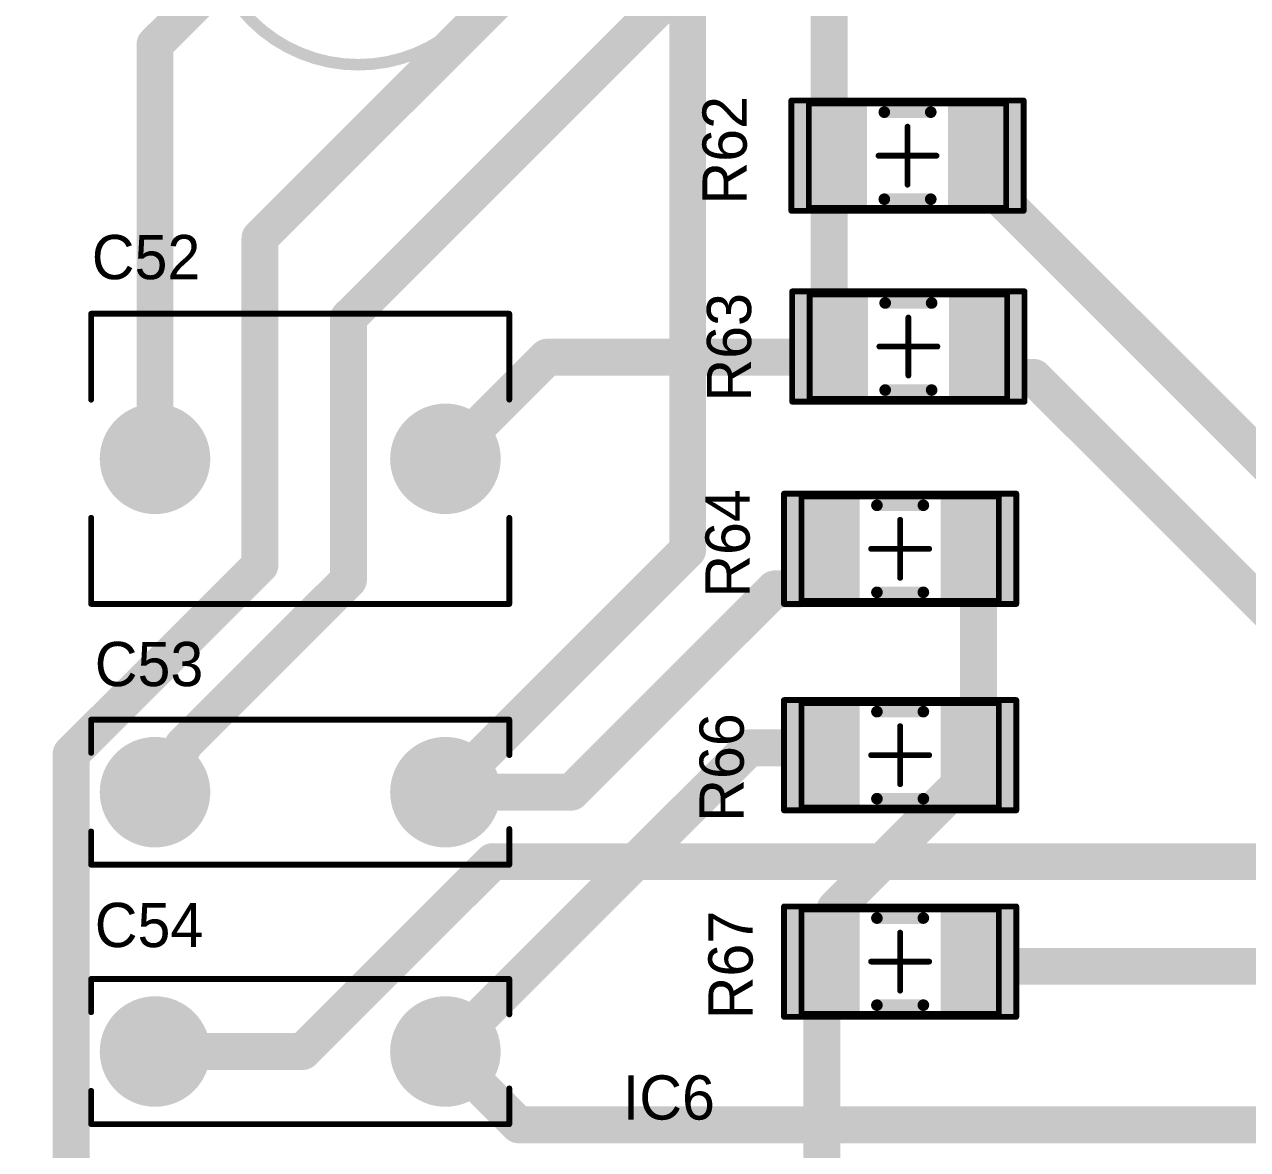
# Model space of a CAD drawing. Header units: millimetres. Extents: x 44 to 108.8, y 43.1 to 119.5.
# Drawn here: x 75.98 to 97.04, y 83.33 to 102.71 of the extents above; entities that cross this region are included whole.
import ezdxf

# ---------------------------------------------------------------- set-up
doc = ezdxf.new("R2010")
doc.units = ezdxf.units.MM
for name, color, linetype in [('BottomLayer', 5, 'Continuous'), ('BottomSolder', 6, 'Continuous'), ('Mechanical13', 56, 'Continuous'), ('Mechanical15', 56, 'Continuous'), ('MultiLayer', 9, 'Continuous'), ('TopLayer', 1, 'Continuous'), ('TopOverlay', 2, 'Continuous'), ('TopPaste', 8, 'Continuous'), ('TopSolder', 216, 'Continuous')]:
    doc.layers.add(name, color=color, linetype=linetype)

# ---------------------------------------------------------------- blocks, each defined once
blk = doc.blocks.new('C1206_31')
at = {"layer": 'Mechanical13', "const_width": 0.1}
for points in [[(-1.7, 0.9), (-1.7, -0.9)], [(1.7, 0.9), (-1.7, 0.9)], [(1.7, 0.9), (1.7, -0.9)], [(1.7, -0.9), (-1.7, -0.9)]]:
    blk.add_lwpolyline(points, dxfattribs=at)
at = {"layer": 'Mechanical13', "const_width": 0.05}
for points in [[(-1.725, 0.9, 1), (-1.675, 0.9, 1)], [(-1.725, 0.9, 1), (-1.675, 0.9, 1)], [(1.675, 0.9, 1), (1.725, 0.9, 1)], [(1.675, 0.9, 1), (1.725, 0.9, 1)], [(-1.725, -0.9, 1), (-1.675, -0.9, 1)], [(-1.725, -0.9, 1), (-1.675, -0.9, 1)], [(1.675, -0.9, 1), (1.725, -0.9, 1)], [(1.675, -0.9, 1), (1.725, -0.9, 1)]]:
    blk.add_lwpolyline(points, format="xyb", close=True, dxfattribs=at)
at = {"layer": 'Mechanical15', "const_width": 0.1}
for points in [[(-2, 0.95), (-2, -0.95)], [(2, 0.95), (-2, 0.95)], [(2, 0.95), (2, -0.95)], [(0, 0.5), (0, -0.5)], [(0.5, 0), (-0.5, 0)], [(2, -0.95), (-2, -0.95)]]:
    blk.add_lwpolyline(points, dxfattribs=at)
at = {"layer": 'Mechanical15', "const_width": 0.05}
for points in [[(-2.025, 0.95, 1), (-1.975, 0.95, 1)], [(-2.025, 0.95, 1), (-1.975, 0.95, 1)], [(1.975, 0.95, 1), (2.025, 0.95, 1)], [(1.975, 0.95, 1), (2.025, 0.95, 1)], [(-0.025, 0.5, 1), (0.025, 0.5, 1)], [(-0.525, 0, 1), (-0.475, 0, 1)], [(0.475, 0, 1), (0.525, 0, 1)], [(-0.025, -0.5, 1), (0.025, -0.5, 1)], [(-2.025, -0.95, 1), (-1.975, -0.95, 1)], [(-2.025, -0.95, 1), (-1.975, -0.95, 1)], [(1.975, -0.95, 1), (2.025, -0.95, 1)], [(1.975, -0.95, 1), (2.025, -0.95, 1)]]:
    blk.add_lwpolyline(points, format="xyb", close=True, dxfattribs=at)
at = {"layer": 'TopLayer'}
for points in [[(-0.8, -0.85), (-0.8, 0.85), (-1.9, -0.85), (-1.9, 0.85)], [(1.9, -0.85), (1.9, 0.85), (0.8, -0.85), (0.8, 0.85)]]:
    blk.add_solid(points, dxfattribs=at)
at = {"layer": 'TopOverlay', "const_width": 0.2}
for points in [[(0.4, 0.75), (-0.4, 0.75)], [(0.4, -0.75), (-0.4, -0.75)]]:
    blk.add_lwpolyline(points, dxfattribs=at)
at = {"layer": 'TopOverlay', "const_width": 0.1}
for points in [[(-0.45, 0.75, 1), (-0.35, 0.75, 1)], [(0.35, 0.75, 1), (0.45, 0.75, 1)], [(-0.45, -0.75, 1), (-0.35, -0.75, 1)], [(0.35, -0.75, 1), (0.45, -0.75, 1)]]:
    blk.add_lwpolyline(points, format="xyb", close=True, dxfattribs=at)
at = {"layer": 'TopPaste'}
for points in [[(-0.8, -0.85), (-0.8, 0.85), (-1.9, -0.85), (-1.9, 0.85)], [(1.9, -0.85), (1.9, 0.85), (0.8, -0.85), (0.8, 0.85)]]:
    blk.add_solid(points, dxfattribs=at)
at = {"layer": 'TopSolder'}
for points in [[(-0.698, -0.952), (-0.698, 0.952), (-2.002, -0.952), (-2.002, 0.952)], [(2.002, -0.952), (2.002, 0.952), (0.698, -0.952), (0.698, 0.952)]]:
    blk.add_solid(points, dxfattribs=at)
blk = doc.blocks.new('C1206_32')
at = {"layer": 'Mechanical13', "const_width": 0.1}
for points in [[(-1.7, -0.9), (-1.7, 0.9)], [(-1.7, 0.9), (1.7, 0.9)], [(1.7, -0.9), (1.7, 0.9)], [(-1.7, -0.9), (1.7, -0.9)]]:
    blk.add_lwpolyline(points, dxfattribs=at)
at = {"layer": 'Mechanical13', "const_width": 0.05}
for points in [[(-1.725, 0.9, 1), (-1.675, 0.9, 1)], [(-1.725, 0.9, 1), (-1.675, 0.9, 1)], [(1.675, 0.9, 1), (1.725, 0.9, 1)], [(1.675, 0.9, 1), (1.725, 0.9, 1)], [(-1.725, -0.9, 1), (-1.675, -0.9, 1)], [(-1.725, -0.9, 1), (-1.675, -0.9, 1)], [(1.675, -0.9, 1), (1.725, -0.9, 1)], [(1.675, -0.9, 1), (1.725, -0.9, 1)]]:
    blk.add_lwpolyline(points, format="xyb", close=True, dxfattribs=at)
at = {"layer": 'Mechanical15', "const_width": 0.1}
for points in [[(-2, -0.95), (-2, 0.95)], [(-2, 0.95), (2, 0.95)], [(2, -0.95), (2, 0.95)], [(0, -0.5), (0, 0.5)], [(-0.5, 0), (0.5, 0)], [(-2, -0.95), (2, -0.95)]]:
    blk.add_lwpolyline(points, dxfattribs=at)
at = {"layer": 'Mechanical15', "const_width": 0.05}
for points in [[(-2.025, 0.95, 1), (-1.975, 0.95, 1)], [(-2.025, 0.95, 1), (-1.975, 0.95, 1)], [(1.975, 0.95, 1), (2.025, 0.95, 1)], [(1.975, 0.95, 1), (2.025, 0.95, 1)], [(-0.025, 0.5, 1), (0.025, 0.5, 1)], [(-0.525, 0, 1), (-0.475, 0, 1)], [(0.475, 0, 1), (0.525, 0, 1)], [(-0.025, -0.5, 1), (0.025, -0.5, 1)], [(-2.025, -0.95, 1), (-1.975, -0.95, 1)], [(-2.025, -0.95, 1), (-1.975, -0.95, 1)], [(1.975, -0.95, 1), (2.025, -0.95, 1)], [(1.975, -0.95, 1), (2.025, -0.95, 1)]]:
    blk.add_lwpolyline(points, format="xyb", close=True, dxfattribs=at)
at = {"layer": 'TopLayer'}
for points in [[(-0.8, -0.85), (-0.8, 0.85), (-1.9, -0.85), (-1.9, 0.85)], [(1.9, -0.85), (1.9, 0.85), (0.8, -0.85), (0.8, 0.85)]]:
    blk.add_solid(points, dxfattribs=at)
at = {"layer": 'TopOverlay', "const_width": 0.2}
for points in [[(-0.4, 0.75), (0.4, 0.75)], [(-0.4, -0.75), (0.4, -0.75)]]:
    blk.add_lwpolyline(points, dxfattribs=at)
at = {"layer": 'TopOverlay', "const_width": 0.1}
for points in [[(-0.45, 0.75, 1), (-0.35, 0.75, 1)], [(0.35, 0.75, 1), (0.45, 0.75, 1)], [(-0.45, -0.75, 1), (-0.35, -0.75, 1)], [(0.35, -0.75, 1), (0.45, -0.75, 1)]]:
    blk.add_lwpolyline(points, format="xyb", close=True, dxfattribs=at)
at = {"layer": 'TopPaste'}
for points in [[(-0.8, -0.85), (-0.8, 0.85), (-1.9, -0.85), (-1.9, 0.85)], [(1.9, -0.85), (1.9, 0.85), (0.8, -0.85), (0.8, 0.85)]]:
    blk.add_solid(points, dxfattribs=at)
at = {"layer": 'TopSolder'}
for points in [[(-0.698, -0.952), (-0.698, 0.952), (-2.002, -0.952), (-2.002, 0.952)], [(2.002, -0.952), (2.002, 0.952), (0.698, -0.952), (0.698, 0.952)]]:
    blk.add_solid(points, dxfattribs=at)
blk = doc.blocks.new('C1206_34')
at = {"layer": 'Mechanical13', "const_width": 0.1}
for points in [[(-1.7, -0.9), (-1.7, 0.9)], [(-1.7, 0.9), (1.7, 0.9)], [(1.7, -0.9), (1.7, 0.9)], [(-1.7, -0.9), (1.7, -0.9)]]:
    blk.add_lwpolyline(points, dxfattribs=at)
at = {"layer": 'Mechanical13', "const_width": 0.05}
for points in [[(-1.725, 0.9, 1), (-1.675, 0.9, 1)], [(-1.725, 0.9, 1), (-1.675, 0.9, 1)], [(1.675, 0.9, 1), (1.725, 0.9, 1)], [(1.675, 0.9, 1), (1.725, 0.9, 1)], [(-1.725, -0.9, 1), (-1.675, -0.9, 1)], [(-1.725, -0.9, 1), (-1.675, -0.9, 1)], [(1.675, -0.9, 1), (1.725, -0.9, 1)], [(1.675, -0.9, 1), (1.725, -0.9, 1)]]:
    blk.add_lwpolyline(points, format="xyb", close=True, dxfattribs=at)
at = {"layer": 'Mechanical15', "const_width": 0.1}
for points in [[(-2, -0.95), (-2, 0.95)], [(-2, 0.95), (2, 0.95)], [(2, -0.95), (2, 0.95)], [(0, -0.5), (0, 0.5)], [(-0.5, 0), (0.5, 0)], [(-2, -0.95), (2, -0.95)]]:
    blk.add_lwpolyline(points, dxfattribs=at)
at = {"layer": 'Mechanical15', "const_width": 0.05}
for points in [[(-2.025, 0.95, 1), (-1.975, 0.95, 1)], [(-2.025, 0.95, 1), (-1.975, 0.95, 1)], [(1.975, 0.95, 1), (2.025, 0.95, 1)], [(1.975, 0.95, 1), (2.025, 0.95, 1)], [(-0.025, 0.5, 1), (0.025, 0.5, 1)], [(-0.525, 0, 1), (-0.475, 0, 1)], [(0.475, 0, 1), (0.525, 0, 1)], [(-0.025, -0.5, 1), (0.025, -0.5, 1)], [(-2.025, -0.95, 1), (-1.975, -0.95, 1)], [(-2.025, -0.95, 1), (-1.975, -0.95, 1)], [(1.975, -0.95, 1), (2.025, -0.95, 1)], [(1.975, -0.95, 1), (2.025, -0.95, 1)]]:
    blk.add_lwpolyline(points, format="xyb", close=True, dxfattribs=at)
at = {"layer": 'TopLayer'}
for points in [[(-0.8, -0.85), (-0.8, 0.85), (-1.9, -0.85), (-1.9, 0.85)], [(1.9, -0.85), (1.9, 0.85), (0.8, -0.85), (0.8, 0.85)]]:
    blk.add_solid(points, dxfattribs=at)
at = {"layer": 'TopOverlay', "const_width": 0.2}
for points in [[(-0.4, 0.75), (0.4, 0.75)], [(-0.4, -0.75), (0.4, -0.75)]]:
    blk.add_lwpolyline(points, dxfattribs=at)
at = {"layer": 'TopOverlay', "const_width": 0.1}
for points in [[(-0.45, 0.75, 1), (-0.35, 0.75, 1)], [(0.35, 0.75, 1), (0.45, 0.75, 1)], [(-0.45, -0.75, 1), (-0.35, -0.75, 1)], [(0.35, -0.75, 1), (0.45, -0.75, 1)]]:
    blk.add_lwpolyline(points, format="xyb", close=True, dxfattribs=at)
at = {"layer": 'TopPaste'}
for points in [[(-0.8, -0.85), (-0.8, 0.85), (-1.9, -0.85), (-1.9, 0.85)], [(1.9, -0.85), (1.9, 0.85), (0.8, -0.85), (0.8, 0.85)]]:
    blk.add_solid(points, dxfattribs=at)
at = {"layer": 'TopSolder'}
for points in [[(-0.698, -0.952), (-0.698, 0.952), (-2.002, -0.952), (-2.002, 0.952)], [(2.002, -0.952), (2.002, 0.952), (0.698, -0.952), (0.698, 0.952)]]:
    blk.add_solid(points, dxfattribs=at)
blk = doc.blocks.new('C1206_35')
at = {"layer": 'Mechanical13', "const_width": 0.1}
for points in [[(-1.7, -0.9), (-1.7, 0.9)], [(-1.7, 0.9), (1.7, 0.9)], [(1.7, -0.9), (1.7, 0.9)], [(-1.7, -0.9), (1.7, -0.9)]]:
    blk.add_lwpolyline(points, dxfattribs=at)
at = {"layer": 'Mechanical13', "const_width": 0.05}
for points in [[(-1.725, 0.9, 1), (-1.675, 0.9, 1)], [(-1.725, 0.9, 1), (-1.675, 0.9, 1)], [(1.675, 0.9, 1), (1.725, 0.9, 1)], [(1.675, 0.9, 1), (1.725, 0.9, 1)], [(-1.725, -0.9, 1), (-1.675, -0.9, 1)], [(-1.725, -0.9, 1), (-1.675, -0.9, 1)], [(1.675, -0.9, 1), (1.725, -0.9, 1)], [(1.675, -0.9, 1), (1.725, -0.9, 1)]]:
    blk.add_lwpolyline(points, format="xyb", close=True, dxfattribs=at)
at = {"layer": 'Mechanical15', "const_width": 0.1}
for points in [[(-2, -0.95), (-2, 0.95)], [(-2, 0.95), (2, 0.95)], [(2, -0.95), (2, 0.95)], [(0, -0.5), (0, 0.5)], [(-0.5, 0), (0.5, 0)], [(-2, -0.95), (2, -0.95)]]:
    blk.add_lwpolyline(points, dxfattribs=at)
at = {"layer": 'Mechanical15', "const_width": 0.05}
for points in [[(-2.025, 0.95, 1), (-1.975, 0.95, 1)], [(-2.025, 0.95, 1), (-1.975, 0.95, 1)], [(1.975, 0.95, 1), (2.025, 0.95, 1)], [(1.975, 0.95, 1), (2.025, 0.95, 1)], [(-0.025, 0.5, 1), (0.025, 0.5, 1)], [(-0.525, 0, 1), (-0.475, 0, 1)], [(0.475, 0, 1), (0.525, 0, 1)], [(-0.025, -0.5, 1), (0.025, -0.5, 1)], [(-2.025, -0.95, 1), (-1.975, -0.95, 1)], [(-2.025, -0.95, 1), (-1.975, -0.95, 1)], [(1.975, -0.95, 1), (2.025, -0.95, 1)], [(1.975, -0.95, 1), (2.025, -0.95, 1)]]:
    blk.add_lwpolyline(points, format="xyb", close=True, dxfattribs=at)
at = {"layer": 'TopLayer'}
for points in [[(-0.8, -0.85), (-0.8, 0.85), (-1.9, -0.85), (-1.9, 0.85)], [(1.9, -0.85), (1.9, 0.85), (0.8, -0.85), (0.8, 0.85)]]:
    blk.add_solid(points, dxfattribs=at)
at = {"layer": 'TopOverlay', "const_width": 0.2}
for points in [[(-0.4, 0.75), (0.4, 0.75)], [(-0.4, -0.75), (0.4, -0.75)]]:
    blk.add_lwpolyline(points, dxfattribs=at)
at = {"layer": 'TopOverlay', "const_width": 0.1}
for points in [[(-0.45, 0.75, 1), (-0.35, 0.75, 1)], [(0.35, 0.75, 1), (0.45, 0.75, 1)], [(-0.45, -0.75, 1), (-0.35, -0.75, 1)], [(0.35, -0.75, 1), (0.45, -0.75, 1)]]:
    blk.add_lwpolyline(points, format="xyb", close=True, dxfattribs=at)
at = {"layer": 'TopPaste'}
for points in [[(-0.8, -0.85), (-0.8, 0.85), (-1.9, -0.85), (-1.9, 0.85)], [(1.9, -0.85), (1.9, 0.85), (0.8, -0.85), (0.8, 0.85)]]:
    blk.add_solid(points, dxfattribs=at)
at = {"layer": 'TopSolder'}
for points in [[(-0.698, -0.952), (-0.698, 0.952), (-2.002, -0.952), (-2.002, 0.952)], [(2.002, -0.952), (2.002, 0.952), (0.698, -0.952), (0.698, 0.952)]]:
    blk.add_solid(points, dxfattribs=at)
blk = doc.blocks.new('C1206_36')
at = {"layer": 'Mechanical13', "const_width": 0.1}
for points in [[(-1.7, -0.9), (-1.7, 0.9)], [(-1.7, 0.9), (1.7, 0.9)], [(1.7, -0.9), (1.7, 0.9)], [(-1.7, -0.9), (1.7, -0.9)]]:
    blk.add_lwpolyline(points, dxfattribs=at)
at = {"layer": 'Mechanical13', "const_width": 0.05}
for points in [[(-1.725, 0.9, 1), (-1.675, 0.9, 1)], [(-1.725, 0.9, 1), (-1.675, 0.9, 1)], [(1.675, 0.9, 1), (1.725, 0.9, 1)], [(1.675, 0.9, 1), (1.725, 0.9, 1)], [(-1.725, -0.9, 1), (-1.675, -0.9, 1)], [(-1.725, -0.9, 1), (-1.675, -0.9, 1)], [(1.675, -0.9, 1), (1.725, -0.9, 1)], [(1.675, -0.9, 1), (1.725, -0.9, 1)]]:
    blk.add_lwpolyline(points, format="xyb", close=True, dxfattribs=at)
at = {"layer": 'Mechanical15', "const_width": 0.1}
for points in [[(-2, -0.95), (-2, 0.95)], [(-2, 0.95), (2, 0.95)], [(2, -0.95), (2, 0.95)], [(0, -0.5), (0, 0.5)], [(-0.5, 0), (0.5, 0)], [(-2, -0.95), (2, -0.95)]]:
    blk.add_lwpolyline(points, dxfattribs=at)
at = {"layer": 'Mechanical15', "const_width": 0.05}
for points in [[(-2.025, 0.95, 1), (-1.975, 0.95, 1)], [(-2.025, 0.95, 1), (-1.975, 0.95, 1)], [(1.975, 0.95, 1), (2.025, 0.95, 1)], [(1.975, 0.95, 1), (2.025, 0.95, 1)], [(-0.025, 0.5, 1), (0.025, 0.5, 1)], [(-0.525, 0, 1), (-0.475, 0, 1)], [(0.475, 0, 1), (0.525, 0, 1)], [(-0.025, -0.5, 1), (0.025, -0.5, 1)], [(-2.025, -0.95, 1), (-1.975, -0.95, 1)], [(-2.025, -0.95, 1), (-1.975, -0.95, 1)], [(1.975, -0.95, 1), (2.025, -0.95, 1)], [(1.975, -0.95, 1), (2.025, -0.95, 1)]]:
    blk.add_lwpolyline(points, format="xyb", close=True, dxfattribs=at)
at = {"layer": 'TopLayer'}
for points in [[(-0.8, -0.85), (-0.8, 0.85), (-1.9, -0.85), (-1.9, 0.85)], [(1.9, -0.85), (1.9, 0.85), (0.8, -0.85), (0.8, 0.85)]]:
    blk.add_solid(points, dxfattribs=at)
at = {"layer": 'TopOverlay', "const_width": 0.2}
for points in [[(-0.4, 0.75), (0.4, 0.75)], [(-0.4, -0.75), (0.4, -0.75)]]:
    blk.add_lwpolyline(points, dxfattribs=at)
at = {"layer": 'TopOverlay', "const_width": 0.1}
for points in [[(-0.45, 0.75, 1), (-0.35, 0.75, 1)], [(0.35, 0.75, 1), (0.45, 0.75, 1)], [(-0.45, -0.75, 1), (-0.35, -0.75, 1)], [(0.35, -0.75, 1), (0.45, -0.75, 1)]]:
    blk.add_lwpolyline(points, format="xyb", close=True, dxfattribs=at)
at = {"layer": 'TopPaste'}
for points in [[(-0.8, -0.85), (-0.8, 0.85), (-1.9, -0.85), (-1.9, 0.85)], [(1.9, -0.85), (1.9, 0.85), (0.8, -0.85), (0.8, 0.85)]]:
    blk.add_solid(points, dxfattribs=at)
at = {"layer": 'TopSolder'}
for points in [[(-0.698, -0.952), (-0.698, 0.952), (-2.002, -0.952), (-2.002, 0.952)], [(2.002, -0.952), (2.002, 0.952), (0.698, -0.952), (0.698, 0.952)]]:
    blk.add_solid(points, dxfattribs=at)
blk = doc.blocks.new('CAPACITOR_22NF__47NF__100NF_56')
at = {"layer": 'BottomLayer', "const_width": 0.85}
for points in [[(-0.425, 0, 1), (0.425, 0, 1)], [(4.575, 0, 1), (5.425, 0, 1)]]:
    blk.add_lwpolyline(points, format="xyb", close=True, dxfattribs=at)
at = {"layer": 'BottomSolder', "const_width": 0.952}
for points in [[(-0.476, 0, 1), (0.476, 0, 1)], [(4.524, 0, 1), (5.476, 0, 1)]]:
    blk.add_lwpolyline(points, format="xyb", close=True, dxfattribs=at)
at = {"layer": 'MultiLayer', "const_width": 0.85}
for points in [[(-0.425, 0, 1), (0.425, 0, 1)], [(4.575, 0, 1), (5.425, 0, 1)]]:
    blk.add_lwpolyline(points, format="xyb", close=True, dxfattribs=at)
at = {"layer": 'TopLayer', "const_width": 0.85}
for points in [[(-0.425, 0, 1), (0.425, 0, 1)], [(4.575, 0, 1), (5.425, 0, 1)]]:
    blk.add_lwpolyline(points, format="xyb", close=True, dxfattribs=at)
at = {"layer": 'TopOverlay', "const_width": 0.1}
for points in [[(-1.1, 0.678), (-1.1, 1.25)], [(-1.1, 1.25), (6.1, 1.25)], [(6.1, 0.639), (6.1, 1.25)], [(-1.1, -1.25), (-1.1, -0.678)], [(6.1, -1.25), (6.1, -0.635)], [(-1.1, -1.25), (6.1, -1.25)]]:
    blk.add_lwpolyline(points, dxfattribs=at)
at = {"layer": 'TopOverlay', "const_width": 0.05}
for points in [[(-1.125, 1.25, 1), (-1.075, 1.25, 1)], [(-1.125, 1.25, 1), (-1.075, 1.25, 1)], [(6.075, 1.25, 1), (6.125, 1.25, 1)], [(6.075, 1.25, 1), (6.125, 1.25, 1)], [(-1.125, 0.678, 1), (-1.075, 0.678, 1)], [(6.075, 0.639, 1), (6.125, 0.639, 1)], [(-1.125, -0.678, 1), (-1.075, -0.678, 1)], [(6.075, -0.635, 1), (6.125, -0.635, 1)], [(-1.125, -1.25, 1), (-1.075, -1.25, 1)], [(-1.125, -1.25, 1), (-1.075, -1.25, 1)], [(6.075, -1.25, 1), (6.125, -1.25, 1)], [(6.075, -1.25, 1), (6.125, -1.25, 1)]]:
    blk.add_lwpolyline(points, format="xyb", close=True, dxfattribs=at)
at = {"layer": 'TopSolder', "const_width": 0.952}
for points in [[(-0.476, 0, 1), (0.476, 0, 1)], [(4.524, 0, 1), (5.476, 0, 1)]]:
    blk.add_lwpolyline(points, format="xyb", close=True, dxfattribs=at)
blk = doc.blocks.new('CAPACITOR_22NF__47NF__100NF_57')
at = {"layer": 'BottomLayer', "const_width": 0.85}
for points in [[(-0.425, 0, 1), (0.425, 0, 1)], [(4.575, 0, 1), (5.425, 0, 1)]]:
    blk.add_lwpolyline(points, format="xyb", close=True, dxfattribs=at)
at = {"layer": 'BottomSolder', "const_width": 0.952}
for points in [[(-0.476, 0, 1), (0.476, 0, 1)], [(4.524, 0, 1), (5.476, 0, 1)]]:
    blk.add_lwpolyline(points, format="xyb", close=True, dxfattribs=at)
at = {"layer": 'MultiLayer', "const_width": 0.85}
for points in [[(-0.425, 0, 1), (0.425, 0, 1)], [(4.575, 0, 1), (5.425, 0, 1)]]:
    blk.add_lwpolyline(points, format="xyb", close=True, dxfattribs=at)
at = {"layer": 'TopLayer', "const_width": 0.85}
for points in [[(-0.425, 0, 1), (0.425, 0, 1)], [(4.575, 0, 1), (5.425, 0, 1)]]:
    blk.add_lwpolyline(points, format="xyb", close=True, dxfattribs=at)
at = {"layer": 'TopOverlay', "const_width": 0.1}
for points in [[(-1.1, 1.25), (6.1, 1.25)], [(-1.1, 0.678), (-1.1, 1.25)], [(6.1, 0.639), (6.1, 1.25)], [(-1.1, -1.25), (-1.1, -0.678)], [(6.1, -1.25), (6.1, -0.635)], [(-1.1, -1.25), (6.1, -1.25)]]:
    blk.add_lwpolyline(points, dxfattribs=at)
at = {"layer": 'TopOverlay', "const_width": 0.05}
for points in [[(-1.125, 1.25, 1), (-1.075, 1.25, 1)], [(-1.125, 1.25, 1), (-1.075, 1.25, 1)], [(6.075, 1.25, 1), (6.125, 1.25, 1)], [(6.075, 1.25, 1), (6.125, 1.25, 1)], [(-1.125, 0.678, 1), (-1.075, 0.678, 1)], [(6.075, 0.639, 1), (6.125, 0.639, 1)], [(-1.125, -0.678, 1), (-1.075, -0.678, 1)], [(6.075, -0.635, 1), (6.125, -0.635, 1)], [(-1.125, -1.25, 1), (-1.075, -1.25, 1)], [(-1.125, -1.25, 1), (-1.075, -1.25, 1)], [(6.075, -1.25, 1), (6.125, -1.25, 1)], [(6.075, -1.25, 1), (6.125, -1.25, 1)]]:
    blk.add_lwpolyline(points, format="xyb", close=True, dxfattribs=at)
at = {"layer": 'TopSolder', "const_width": 0.952}
for points in [[(-0.476, 0, 1), (0.476, 0, 1)], [(4.524, 0, 1), (5.476, 0, 1)]]:
    blk.add_lwpolyline(points, format="xyb", close=True, dxfattribs=at)
blk = doc.blocks.new('CAPACITOR_1UF_58')
at = {"layer": 'BottomLayer', "const_width": 0.85}
for points in [[(-0.425, 0, 1), (0.425, 0, 1)], [(4.575, 0, 1), (5.425, 0, 1)]]:
    blk.add_lwpolyline(points, format="xyb", close=True, dxfattribs=at)
at = {"layer": 'BottomSolder', "const_width": 0.952}
for points in [[(-0.476, 0, 1), (0.476, 0, 1)], [(4.524, 0, 1), (5.476, 0, 1)]]:
    blk.add_lwpolyline(points, format="xyb", close=True, dxfattribs=at)
at = {"layer": 'MultiLayer', "const_width": 0.85}
for points in [[(-0.425, 0, 1), (0.425, 0, 1)], [(4.575, 0, 1), (5.425, 0, 1)]]:
    blk.add_lwpolyline(points, format="xyb", close=True, dxfattribs=at)
at = {"layer": 'TopLayer', "const_width": 0.85}
for points in [[(-0.425, 0, 1), (0.425, 0, 1)], [(4.575, 0, 1), (5.425, 0, 1)]]:
    blk.add_lwpolyline(points, format="xyb", close=True, dxfattribs=at)
at = {"layer": 'TopOverlay', "const_width": 0.1}
for points in [[(-1.1, 2.5), (6.1, 2.5)], [(-1.1, 1.019), (-1.1, 2.5)], [(6.1, 1.02), (6.1, 2.5)], [(-1.1, -2.5), (-1.1, -1.016)], [(6.1, -2.5), (6.1, -1.016)], [(-1.1, -2.5), (6.1, -2.5)]]:
    blk.add_lwpolyline(points, dxfattribs=at)
at = {"layer": 'TopOverlay', "const_width": 0.05}
for points in [[(-1.125, 2.5, 1), (-1.075, 2.5, 1)], [(-1.125, 2.5, 1), (-1.075, 2.5, 1)], [(6.075, 2.5, 1), (6.125, 2.5, 1)], [(6.075, 2.5, 1), (6.125, 2.5, 1)], [(-1.125, 1.019, 1), (-1.075, 1.019, 1)], [(6.075, 1.02, 1), (6.125, 1.02, 1)], [(-1.125, -1.016, 1), (-1.075, -1.016, 1)], [(6.075, -1.016, 1), (6.125, -1.016, 1)], [(-1.125, -2.5, 1), (-1.075, -2.5, 1)], [(-1.125, -2.5, 1), (-1.075, -2.5, 1)], [(6.075, -2.5, 1), (6.125, -2.5, 1)], [(6.075, -2.5, 1), (6.125, -2.5, 1)]]:
    blk.add_lwpolyline(points, format="xyb", close=True, dxfattribs=at)
at = {"layer": 'TopSolder', "const_width": 0.952}
for points in [[(-0.476, 0, 1), (0.476, 0, 1)], [(4.524, 0, 1), (5.476, 0, 1)]]:
    blk.add_lwpolyline(points, format="xyb", close=True, dxfattribs=at)
blk = doc.blocks.new('CAPACITOR_10UF_59')
at = {"layer": 'BottomLayer', "const_width": 0.85}
for points in [[(-0.425, 0, 1), (0.425, 0, 1)], [(2.075, 0, 1), (2.925, 0, 1)]]:
    blk.add_lwpolyline(points, format="xyb", close=True, dxfattribs=at)
at = {"layer": 'BottomSolder', "const_width": 0.952}
for points in [[(-0.476, 0, 1), (0.476, 0, 1)], [(2.024, 0, 1), (2.976, 0, 1)]]:
    blk.add_lwpolyline(points, format="xyb", close=True, dxfattribs=at)
at = {"layer": 'MultiLayer', "const_width": 0.85}
for points in [[(-0.425, 0, 1), (0.425, 0, 1)], [(2.075, 0, 1), (2.925, 0, 1)]]:
    blk.add_lwpolyline(points, format="xyb", close=True, dxfattribs=at)
at = {"layer": 'TopLayer', "const_width": 0.85}
for points in [[(-0.425, 0, 1), (0.425, 0, 1)], [(2.075, 0, 1), (2.925, 0, 1)]]:
    blk.add_lwpolyline(points, format="xyb", close=True, dxfattribs=at)
at = {"layer": 'TopOverlay'}
for points, const_width in [([(3.85, 0, 1), (-1.35, 0, 1)], 0.2), ([(6.34, 0.508, 1), (6.44, 0.508, 1)], 0.1), ([(-1.4, 0, 1), (-1.3, 0, 1)], 0.1), ([(3.8, 0, 1), (3.9, 0, 1)], 0.1), ([(5.832, 0, 1), (5.932, 0, 1)], 0.1), ([(6.848, 0, 1), (6.948, 0, 1)], 0.1), ([(6.34, -0.508, 1), (6.44, -0.508, 1)], 0.1)]:
    blk.add_lwpolyline(points, format="xyb", close=True, dxfattribs=dict(at, const_width=const_width))
at = {"layer": 'TopOverlay', "const_width": 0.2}
for points in [[(6.39, 0.508), (6.39, -0.508)], [(6.898, 0), (5.882, 0)]]:
    blk.add_lwpolyline(points, dxfattribs=at)
at = {"layer": 'TopSolder', "const_width": 0.952}
for points in [[(-0.476, 0, 1), (0.476, 0, 1)], [(2.024, 0, 1), (2.976, 0, 1)]]:
    blk.add_lwpolyline(points, format="xyb", close=True, dxfattribs=at)

msp = doc.modelspace()

# ---------------------------------------------------------------- linework, layer by layer
at = {"layer": 'BottomLayer', "const_width": 0.635}
for points in [[(87.401, 93.659), (87.401, 104.8)], [(83.229, 89.486), (87.401, 93.659)], [(80.77, 85.018), (84.043, 88.29)], [(84.043, 88.29), (99.539, 88.29)], [(78.229, 85.018), (80.77, 85.018)], [(83.229, 85.018), (84.492, 83.754)], [(84.492, 83.754), (102.855, 83.754)]]:
    msp.add_lwpolyline(points, dxfattribs=at)
at = {"layer": 'BottomLayer', "const_width": 0.318}
for points in [[(87.243, 93.659, 1), (87.56, 93.659, 1)], [(87.243, 93.659, 1), (87.56, 93.659, 1)], [(83.07, 89.486, 1), (83.387, 89.486, 1)], [(83.884, 88.29, 1), (84.202, 88.29, 1)], [(83.884, 88.29, 1), (84.202, 88.29, 1)], [(78.07, 85.018, 1), (78.387, 85.018, 1)], [(80.612, 85.018, 1), (80.929, 85.018, 1)], [(80.612, 85.018, 1), (80.929, 85.018, 1)], [(83.07, 85.018, 1), (83.387, 85.018, 1)], [(84.333, 83.754, 1), (84.65, 83.754, 1)], [(84.333, 83.754, 1), (84.65, 83.754, 1)]]:
    msp.add_lwpolyline(points, format="xyb", close=True, dxfattribs=at)
at = {"layer": 'TopLayer', "const_width": 0.635}
for points in [[(80.035, 99.035), (92.862, 111.862)], [(81.559, 97.656), (90.765, 106.862)], [(78.228, 102.369), (80.479, 104.619)], [(89.836, 100.283), (89.836, 103.712)], [(78.228, 95.229), (78.228, 102.369)], [(89.836, 96.981), (89.836, 100.283)], [(92.536, 99.974), (92.536, 100.283)], [(92.536, 99.974), (100.889, 91.622)], [(80.035, 93.396), (80.035, 99.035)], [(81.559, 93.142), (81.559, 97.656)], [(83.229, 95.229), (84.981, 96.981)], [(84.981, 96.981), (89.836, 96.981)], [(92.551, 96.864), (92.551, 97.164)], [(92.551, 96.864), (92.784, 96.632)], [(92.784, 96.632), (93.36, 96.632)], [(93.36, 96.632), (100.813, 89.179)], [(89.709, 93.379), (89.709, 93.679)], [(92.409, 90.25), (92.409, 93.679)], [(76.784, 90.145), (80.035, 93.396)], [(89.319, 92.989), (89.709, 93.379)], [(78.706, 90.288), (81.559, 93.142)], [(85.397, 89.486), (88.9, 92.989)], [(88.9, 92.989), (89.319, 92.989)], [(78.229, 89.774), (78.706, 90.251)], [(78.706, 90.251), (78.706, 90.288)], [(83.229, 85.018), (88.461, 90.25)], [(88.461, 90.25), (89.709, 90.25)], [(92.409, 89.95), (92.409, 90.25)], [(76.784, 79.426), (76.784, 90.145)], [(89.941, 87.482), (92.409, 89.95)], [(78.229, 89.486), (78.229, 89.774)], [(83.229, 89.486), (85.397, 89.486)], [(89.941, 86.799), (89.941, 87.482)], [(89.709, 86.567), (89.941, 86.799)], [(89.709, 81.589), (89.709, 86.567)], [(92.331, 86.645), (92.409, 86.567)], [(92.409, 86.567), (92.491, 86.485)], [(92.491, 86.485), (102.788, 86.485)]]:
    msp.add_lwpolyline(points, dxfattribs=at)
at = {"layer": 'TopLayer', "const_width": 0.318}
for points in [[(78.07, 102.369, 1), (78.387, 102.369, 1)], [(78.07, 102.369, 1), (78.387, 102.369, 1)], [(89.677, 100.283, 1), (89.995, 100.283, 1)], [(89.677, 100.283, 1), (89.995, 100.283, 1)], [(92.377, 100.283, 1), (92.695, 100.283, 1)], [(92.377, 99.974, 1), (92.695, 99.974, 1)], [(92.377, 99.974, 1), (92.695, 99.974, 1)], [(79.877, 99.035, 1), (80.194, 99.035, 1)], [(79.877, 99.035, 1), (80.194, 99.035, 1)], [(81.401, 97.656, 1), (81.718, 97.656, 1)], [(81.401, 97.656, 1), (81.718, 97.656, 1)], [(84.822, 96.981, 1), (85.14, 96.981, 1)], [(84.822, 96.981, 1), (85.14, 96.981, 1)], [(89.677, 96.981, 1), (89.995, 96.981, 1)], [(89.677, 96.981, 1), (89.995, 96.981, 1)], [(92.393, 97.164, 1), (92.71, 97.164, 1)], [(92.393, 96.864, 1), (92.71, 96.864, 1)], [(92.393, 96.864, 1), (92.71, 96.864, 1)], [(92.625, 96.632, 1), (92.943, 96.632, 1)], [(92.625, 96.632, 1), (92.943, 96.632, 1)], [(93.202, 96.632, 1), (93.519, 96.632, 1)], [(93.202, 96.632, 1), (93.519, 96.632, 1)], [(78.07, 95.229, 1), (78.387, 95.229, 1)], [(83.07, 95.229, 1), (83.387, 95.229, 1)], [(89.55, 93.679, 1), (89.868, 93.679, 1)], [(92.25, 93.679, 1), (92.568, 93.679, 1)], [(79.877, 93.396, 1), (80.194, 93.396, 1)], [(79.877, 93.396, 1), (80.194, 93.396, 1)], [(89.55, 93.379, 1), (89.868, 93.379, 1)], [(89.55, 93.379, 1), (89.868, 93.379, 1)], [(81.401, 93.142, 1), (81.718, 93.142, 1)], [(81.401, 93.142, 1), (81.718, 93.142, 1)], [(88.741, 92.989, 1), (89.059, 92.989, 1)], [(88.741, 92.989, 1), (89.059, 92.989, 1)], [(89.161, 92.989, 1), (89.478, 92.989, 1)], [(89.161, 92.989, 1), (89.478, 92.989, 1)], [(78.547, 90.288, 1), (78.864, 90.288, 1)], [(78.547, 90.288, 1), (78.864, 90.288, 1)], [(78.547, 90.251, 1), (78.864, 90.251, 1)], [(78.547, 90.251, 1), (78.864, 90.251, 1)], [(88.302, 90.25, 1), (88.62, 90.25, 1)], [(88.302, 90.25, 1), (88.62, 90.25, 1)], [(89.55, 90.25, 1), (89.868, 90.25, 1)], [(92.25, 90.25, 1), (92.568, 90.25, 1)], [(92.25, 90.25, 1), (92.568, 90.25, 1)], [(76.625, 90.145, 1), (76.943, 90.145, 1)], [(76.625, 90.145, 1), (76.943, 90.145, 1)], [(92.25, 89.95, 1), (92.568, 89.95, 1)], [(92.25, 89.95, 1), (92.568, 89.95, 1)], [(78.07, 89.774, 1), (78.387, 89.774, 1)], [(78.07, 89.774, 1), (78.387, 89.774, 1)], [(78.07, 89.486, 1), (78.387, 89.486, 1)], [(83.07, 89.486, 1), (83.387, 89.486, 1)], [(85.238, 89.486, 1), (85.555, 89.486, 1)], [(85.238, 89.486, 1), (85.555, 89.486, 1)], [(89.783, 87.482, 1), (90.1, 87.482, 1)], [(89.783, 87.482, 1), (90.1, 87.482, 1)], [(89.783, 86.799, 1), (90.1, 86.799, 1)], [(89.783, 86.799, 1), (90.1, 86.799, 1)], [(89.55, 86.567, 1), (89.868, 86.567, 1)], [(89.55, 86.567, 1), (89.868, 86.567, 1)], [(92.172, 86.645, 1), (92.49, 86.645, 1)], [(92.25, 86.567, 1), (92.568, 86.567, 1)], [(92.25, 86.567, 1), (92.568, 86.567, 1)], [(92.332, 86.485, 1), (92.65, 86.485, 1)], [(92.332, 86.485, 1), (92.65, 86.485, 1)], [(83.07, 85.018, 1), (83.387, 85.018, 1)]]:
    msp.add_lwpolyline(points, format="xyb", close=True, dxfattribs=at)

# ---------------------------------------------------------------- block references
for name, p, rotation in [('CAPACITOR_10UF_59', (82.979, 104.619), 180), ('C1206_36', (91.186, 100.452), 360), ('C1206_35', (91.201, 97.164), 360), ('CAPACITOR_1UF_58', (78.229, 95.229), 360), ('C1206_34', (91.059, 93.679), 360), ('C1206_32', (91.059, 90.123), 360), ('CAPACITOR_22NF__47NF__100NF_57', (78.229, 89.486), 360), ('C1206_31', (91.059, 86.567), 180), ('CAPACITOR_22NF__47NF__100NF_56', (78.229, 85.018), 360)]:
    msp.add_blockref(name, p, dxfattribs=dict(rotation=rotation))

# ---------------------------------------------------------------- texts
at = {"layer": 'TopOverlay'}
for s, p in [('R62', (88.417, 99.61)), ('R63', (88.493, 96.216)), ('R64', (88.468, 92.837)), ('R66', (88.366, 88.977)), ('R67', (88.519, 85.573))]:
    msp.add_text(s, height=0.762, rotation=90, dxfattribs=at).set_placement(p)
for s, p in [('C52', (77.14, 98.324)), ('C53', (77.191, 91.313)), ('C54', (77.191, 86.817)), ('IC6', (86.284, 83.845))]:
    msp.add_text(s, height=0.762, dxfattribs=at).set_placement(p)

doc.saveas('drawing.dxf')
